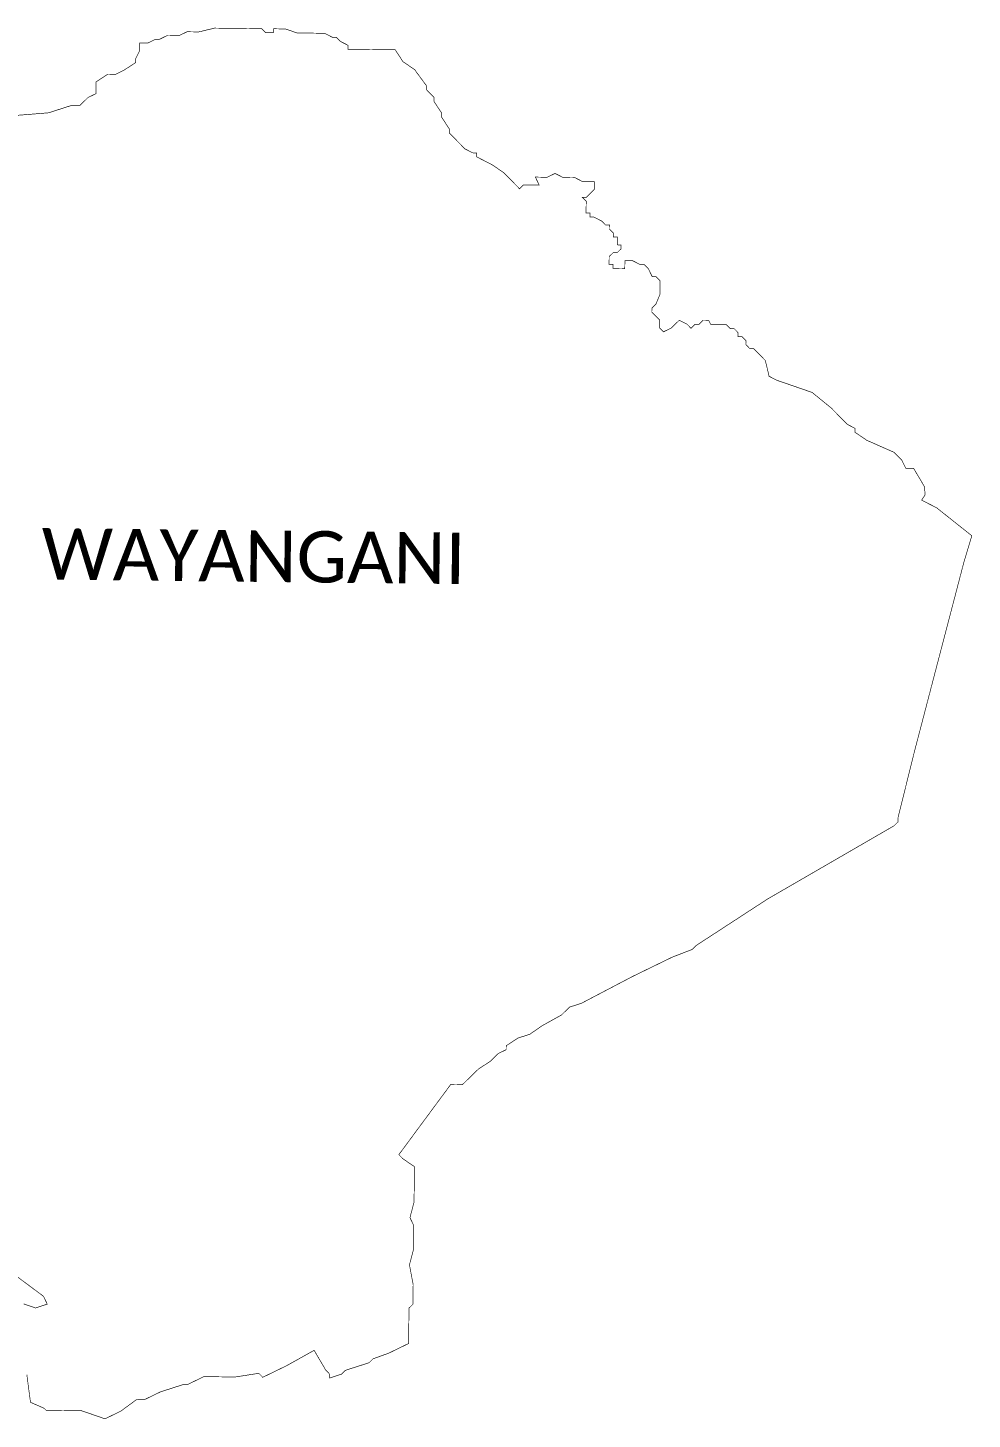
# Model space of a CAD drawing. Header units: metres. Extents: x 333300 to 337824, y 1785479 to 1789835.
# Drawn here: x 334868 to 337824, y 1785479 to 1789835 of the extents above; entities that cross this region are included whole.
import ezdxf

# ---------------------------------------------------------------- set-up
doc = ezdxf.new("R2010")
doc.units = ezdxf.units.M
doc.layers.add('VILLAGE NAME', color=250, linetype='Continuous')

msp = doc.modelspace()

# ---------------------------------------------------------------- linework, layer by layer
at = {"color": 6, "const_width": 2}
for points in [[(334797.2, 1789558), (334932.7, 1789568.9), (335006.8, 1789592.7), (335031.5, 1789592.4), (335056.3, 1789616.8), (335081.1, 1789628.8), (335081.5, 1789665.7), (335118.7, 1789689.9), (335143.3, 1789689.7), (335168, 1789701.7), (335205.2, 1789725.9), (335205.4, 1789738.2), (335217.9, 1789762.7), (335218.2, 1789787.3), (335242.8, 1789787), (335267.6, 1789799.1), (335279.9, 1789798.9), (335304.6, 1789811), (335341.5, 1789810.6), (335366.3, 1789822.6), (335403.2, 1789822.2), (335452.6, 1789834), (335600.3, 1789832.4), (335612.4, 1789819.9), (335637.1, 1789819.7), (335637.2, 1789832), (335674.1, 1789831.5), (335710.9, 1789818.9), (335797, 1789817.9), (335821.5, 1789805.3), (335833.9, 1789805.2), (335846, 1789792.7), (335870.5, 1789780.2), (335870.4, 1789767.9), (336018, 1789766.3), (336042.3, 1789729.1), (336078.9, 1789704.1), (336115.3, 1789654.4), (336115.2, 1789642.1), (336139.5, 1789617.2), (336139.4, 1789604.9), (336163.6, 1789567.7), (336163.4, 1789555.4), (336187.6, 1789518.2), (336187.5, 1789505.9), (336236.2, 1789456.1), (336260.7, 1789443.6), (336273, 1789443.4), (336272.9, 1789431.2), (336321.8, 1789406), (336358.5, 1789381), (336406.2, 1789332.2), (336407.2, 1789331.2), (336419.6, 1789343.4), (336468.9, 1789342.8), (336456.8, 1789367.6), (336493.7, 1789367.2), (336518.5, 1789379.2), (336543, 1789366.7), (336579.9, 1789366.3), (336604.4, 1789353.7), (336641.3, 1789353.2), (336641, 1789328.7), (336616.1, 1789304.3), (336603.8, 1789304.4), (336616, 1789292), (336615.6, 1789255.1), (336627.9, 1789255), (336627.7, 1789242.6), (336640.1, 1789242.5), (336664.5, 1789229.9), (336676.7, 1789217.5), (336689, 1789217.3), (336688.9, 1789205), (336701, 1789192.6), (336700.9, 1789180.3), (336713.2, 1789180.1), (336713, 1789155.6), (336725.3, 1789155.4), (336725.1, 1789143.1), (336712.7, 1789130.9), (336700.4, 1789131.1), (336687.9, 1789118.9), (336687.7, 1789094.3), (336700, 1789094.2), (336699.8, 1789081.8), (336736.8, 1789081.4), (336737.1, 1789106), (336761.6, 1789105.8), (336786.1, 1789093.2), (336798.4, 1789093.1), (336810.6, 1789080.6), (336822.7, 1789055.9), (336835, 1789055.8), (336847.1, 1789043.3), (336846.7, 1789000.2), (336834, 1788969.6), (336821.6, 1788957.4), (336821.4, 1788945.1), (336845.8, 1788920.2), (336845.5, 1788895.6), (336857.7, 1788883.2), (336882.4, 1788895.2), (336907.3, 1788919.6), (336931.8, 1788907), (336944, 1788894.5), (336956.4, 1788906.7), (336968.7, 1788906.6), (336981.2, 1788918.8), (336999.6, 1788918.6), (337005.7, 1788906.2), (337054.9, 1788905.6), (337067, 1788893.2), (337079.4, 1788893.1), (337091.5, 1788880.6), (337091.4, 1788868.3), (337103.7, 1788868.2), (337115.9, 1788855.7), (337115.7, 1788843.4), (337127.9, 1788831), (337140.2, 1788830.8), (337176.8, 1788793.5), (337188.5, 1788744.1), (337213, 1788731.6), (337323.3, 1788693.5), (337383.3, 1788644.6), (337433, 1788593.8), (337457.5, 1788581.2), (337457.4, 1788568.9), (337494, 1788543.9), (337579.8, 1788506), (337604.2, 1788481.1), (337616.2, 1788456.4), (337640.8, 1788456.1), (337675.2, 1788398.1), (337676.8, 1788373), (337666.2, 1788356.4), (337713.3, 1788332.2), (337823.1, 1788244.9), (337797.5, 1788159), (337642, 1787563.7), (337591.9, 1787361.2), (337591.8, 1787348.9), (337579.3, 1787336.7), (337183.4, 1787107.5), (336959.8, 1786961.9), (336947.4, 1786949.7), (336885.6, 1786925.8), (336761.8, 1786865.6), (336600.9, 1786781.2), (336563.8, 1786769.3), (336538.9, 1786744.9), (336477, 1786710.4), (336439.8, 1786684.5), (336402.7, 1786672.5), (336365.5, 1786648.4), (336365.4, 1786636), (336340.7, 1786624), (336315.8, 1786599.6), (336278.6, 1786575.4), (336228.8, 1786526.8), (336191.9, 1786527.2), (336029.5, 1786307.4), (336041.7, 1786294.9), (336078.3, 1786269.9), (336077.1, 1786159.1), (336064.3, 1786110), (336076.3, 1786085.3), (336075.5, 1786011.4), (336062.7, 1785962.4), (336074.3, 1785900.7), (336073.6, 1785839.1), (336061.2, 1785827), (336060, 1785716.2), (335998.1, 1785686.1), (335948.6, 1785668.2), (335936.2, 1785656), (335862.1, 1785632.2), (335849.6, 1785620.1), (335812.6, 1785608.1), (335812.7, 1785620.5), (335800.6, 1785632.9), (335764.3, 1785694.8), (335677.6, 1785646.5), (335603.4, 1785610.4), (335591.2, 1785622.9), (335517.2, 1785611.4), (335418.8, 1785612.4), (335369.3, 1785588.4), (335357, 1785588.5), (335282.9, 1785564.7), (335233.4, 1785540.6), (335208.7, 1785540.9), (335159.1, 1785504.5), (335109.6, 1785480.4), (335036, 1785505.8), (334925.3, 1785507.1), (334919.2, 1785513.3), (334876.3, 1785532.2), (334864.9, 1785618.5)], [(334855.1, 1785840.2), (334891.9, 1785827.5), (334928.9, 1785839.4), (334916.9, 1785864.1), (334782.6, 1785964.1)]]:
    msp.add_lwpolyline(points, dxfattribs=at)

# ---------------------------------------------------------------- texts
at = {"layer": 'VILLAGE NAME', "insert": (334911.8, 1788269), "char_height": 161.109, "attachment_point": 1, "rotation": 359.3742}
msp.add_mtext_dynamic_manual_height_columns('{\\fCalibri|b0|i0|c0|p34;WAYANGANI}', width=1589.786, gutter_width=805.5, heights=[0], dxfattribs=at)

doc.saveas('drawing.dxf')
